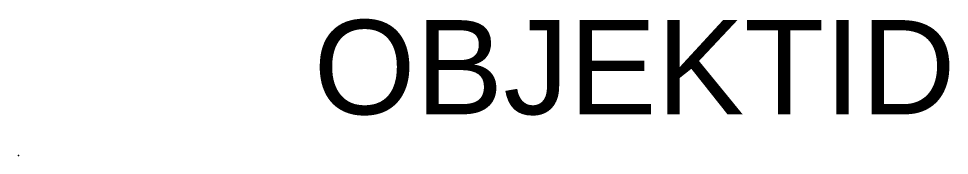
# Model space of a CAD drawing. Header units: metres. Extents: x 0 to 1.98, y 0 to 0.29.
import ezdxf

# ---------------------------------------------------------------- set-up
doc = ezdxf.new("R2010")
doc.units = ezdxf.units.M
doc.header["$MEASUREMENT"] = 0
doc.layers.add('r_450247001', color=252, linetype='Continuous')
doc.styles.get("Standard").update_dxf_attribs({"font": 'arial.ttf'})

msp = doc.modelspace()

# ---------------------------------------------------------------- linework, layer by layer
at = {"layer": 'r_450247001'}
msp.add_point((0, 0), dxfattribs=at)

# ---------------------------------------------------------------- texts
msp.add_attdef('OBJEKTID', (0.6273, 0.0871, 0.2), 'ObjektID', height=0.2, dxfattribs=at)

doc.saveas('drawing.dxf')
